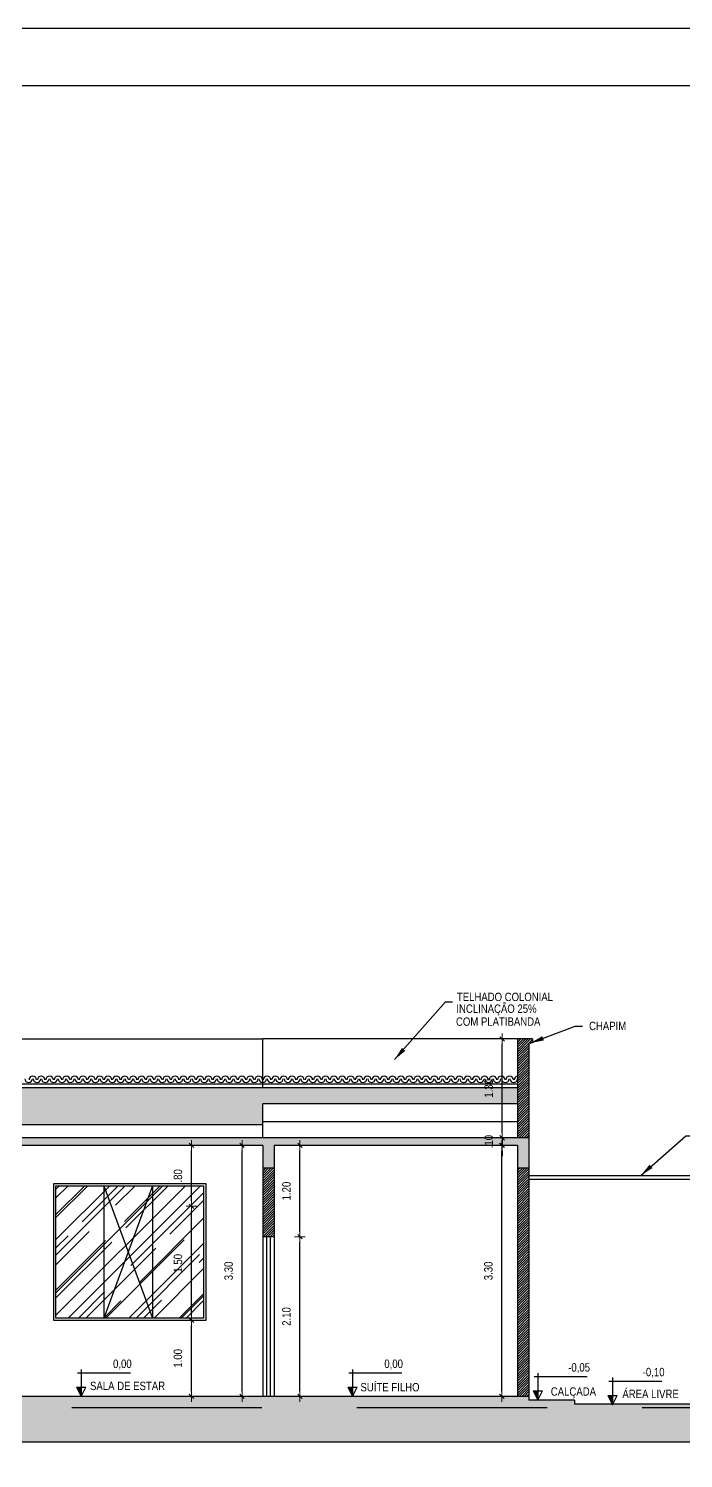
# Model space of a CAD drawing. Header units: millimetres. Extents: x -677 to -23, y -135 to 1112.
# Drawn here: x -194.64 to -186.03, y 864.33 to 883.13 of the extents above; entities that cross this region are included whole.
import ezdxf
from ezdxf.enums import TextEntityAlignment as Align

# ---------------------------------------------------------------- set-up
doc = ezdxf.new("R2010")
doc.units = ezdxf.units.MM
doc.header["$LTSCALE"] = 20
doc.header["$MEASUREMENT"] = 0
doc.header["$PDSIZE"] = -5
doc.linetypes.add('CONTINU', pattern=[0])
doc.linetypes.add('HIDDEN2', pattern=[0.1875, 0.125, -0.0625])
doc.layers.get('0').update_dxf_attribs({"linetype": 'CONTINUOUS'})
doc.layers.get('Defpoints').update_dxf_attribs({"linetype": 'CONTINUOUS'})
for name, color, linetype in [('COTA', 7, 'CONTINUOUS'), ('COTAS', 7, 'CONTINUOUS'), ('E-hatch', 8, 'CONTINUOUS'), ('E-txt-g', 3, 'CONTINUOUS'), ('ESQUADRIA', 3, 'CONTINUOUS')]:
    doc.layers.add(name, color=color, linetype=linetype)
for name, color, linetype, lineweight in [('E-Cta-W', 7, 'CONTINUOUS', 20), ('E-Pen-C', 4, 'CONTINUOUS', 15), ('E-Pen-G', 3, 'CONTINUOUS', 30), ('E-Txt-W', 7, 'CONTINUOUS', 20)]:
    doc.layers.add(name, color=color, linetype=linetype, lineweight=lineweight)
doc.styles.add('F2', font='swissc.ttf')
doc.styles.add('REG60', font='romans.shx', dxfattribs={"width": 0.8, "height": 0.15})
doc.styles.add('REG80', font='romans.shx', dxfattribs={"width": 0.8, "height": 0.2})
doc.dimstyles.new('DIMENSION-1', dxfattribs={"dimtxt": 0.11, "dimasz": 0.07, "dimexe": 1, "dimexo": 0, "dimgap": 0.12, "dimtad": 1, "dimzin": 7, "dimdsep": 46, "dimtxsty": 'F2', "dimblk1": 'TRACO', "dimblk2": 'TRACO', "dimsah": 1, "dimcen": 1, "dimse1": 1, "dimse2": 1, "dimclrd": 256, "dimclre": 256, "dimclrt": 6, "dimadec": 0, "dimazin": 0, "dimtfac": 1, "dimtix": 1, "dimtmove": 2, "dimatfit": 3, "dimldrblk": 'TRACO', "dimfxl": 1, "dimtolj": 1, "dimtzin": 0, "dimarcsym": 0})
doc.dimstyles.get("Standard").update_dxf_attribs({"dimtxt": 0.18, "dimasz": 0.18, "dimexe": 0.18, "dimexo": 0.0625, "dimgap": 0.09, "dimtad": 0, "dimtih": 1, "dimtoh": 1, "dimdec": 4, "dimzin": 0, "dimdsep": 46, "dimtxsty": 'Standard', "dimcen": 0.09, "dimadec": 0, "dimazin": 0, "dimtfac": 1, "dimtdec": 4, "dimtofl": 0, "dimtmove": 0, "dimatfit": 3, "dimfxl": 1, "dimtolj": 1, "dimtzin": 0, "dimarcsym": 0})

# ---------------------------------------------------------------- blocks, each defined once
blk = doc.blocks.new('TXT-AMB75')
at = {"layer": 'E-txt-g', "style": 'REG80', "width": 0.8, "flags": 8}
blk.add_attdef('TXT', text='', height=0.2, dxfattribs=at).set_placement((0.005, 0.296), align=Align.CENTER)
at = {"layer": 'E-Txt-W', "style": 'REG60', "width": 0.8, "flags": 8}
blk.add_attdef('TXT', text='', height=0.15, dxfattribs=at).set_placement((0.005, 0.027), align=Align.CENTER)
blk = doc.blocks.new('TRACO')
at = {"layer": 'E-Pen-C'}
for p, q in [((-1, 0), (1, 0)), ((0, 1), (0, -1))]:
    blk.add_line(p, q, dxfattribs=at)
at = {"layer": 'E-Pen-G'}
blk.add_line((-0.42, -0.42), (0.42, 0.42), dxfattribs=at)
blk = doc.blocks.new('*D1069')
at = {"color": 4, "lineweight": -2}
blk.add_line((-201.809, 865.064), (-201.809, 870.874), dxfattribs=at)
at = {"layer": 'Defpoints', "color": 0, "linetype": 'Continuous'}
for p in [(-201.809, 870.944), (-200.465, 870.944), (-183.72, 864.994)]:
    blk.add_point(p, dxfattribs=at)
at = {"color": 4, "linetype": 'Continuous', "lineweight": -2, "xscale": 0.07, "yscale": 0.07, "zscale": 0.07}
for p, rotation in [((-201.809, 870.944), 90), ((-201.809, 864.994), 270)]:
    blk.add_blockref('TRACO', p, dxfattribs=dict(at, rotation=rotation))
at = {"color": 4, "linetype": 'Continuous', "insert": (-201.986, 867.969), "char_height": 0.11, "attachment_point": 5, "rotation": 90, "style": 'F2'}
blk.add_mtext('\\A1;5.95', dxfattribs=at)
blk = doc.blocks.new('*D1088')
at = {"color": 4, "lineweight": -2}
blk.add_line((-188.415, 865.214), (-188.415, 868.374), dxfattribs=at)
at = {"layer": 'Defpoints', "color": 0, "linetype": 'Continuous'}
for p in [(-188.415, 868.444), (-188.21, 868.444), (-188.21, 865.144)]:
    blk.add_point(p, dxfattribs=at)
at = {"color": 4, "linetype": 'Continuous', "lineweight": -2, "xscale": 0.07, "yscale": 0.07, "zscale": 0.07}
for p, rotation in [((-188.415, 868.444), 90), ((-188.415, 865.144), 270)]:
    blk.add_blockref('TRACO', p, dxfattribs=dict(at, rotation=rotation))
at = {"color": 4, "linetype": 'Continuous', "insert": (-188.592, 866.794), "char_height": 0.11, "attachment_point": 5, "rotation": 90, "style": 'F2'}
blk.add_mtext('\\A1;3.30', dxfattribs=at)
blk = doc.blocks.new('*D1113')
at = {"color": 4, "lineweight": -2}
blk.add_line((-191.07, 865.214), (-191.07, 867.174), dxfattribs=at)
at = {"layer": 'Defpoints', "color": 0, "linetype": 'Continuous'}
for p in [(-191.41, 867.244), (-191.07, 867.244), (-191.41, 865.144)]:
    blk.add_point(p, dxfattribs=at)
at = {"color": 4, "linetype": 'Continuous', "lineweight": -2, "xscale": 0.07, "yscale": 0.07, "zscale": 0.07}
for p, rotation in [((-191.07, 867.244), 90), ((-191.07, 865.144), 270)]:
    blk.add_blockref('TRACO', p, dxfattribs=dict(at, rotation=rotation))
at = {"color": 4, "linetype": 'Continuous', "insert": (-191.247, 866.194), "char_height": 0.11, "attachment_point": 5, "rotation": 90, "style": 'F2'}
blk.add_mtext('\\A1;2.10', dxfattribs=at)
blk = doc.blocks.new('*D1114')
at = {"color": 4, "lineweight": -2}
blk.add_line((-191.07, 867.314), (-191.07, 868.374), dxfattribs=at)
at = {"layer": 'Defpoints', "color": 0, "linetype": 'Continuous'}
for p in [(-191.41, 868.444), (-191.07, 868.444), (-191.41, 867.244)]:
    blk.add_point(p, dxfattribs=at)
at = {"color": 4, "linetype": 'Continuous', "lineweight": -2, "xscale": 0.07, "yscale": 0.07, "zscale": 0.07}
for p, rotation in [((-191.07, 868.444), 90), ((-191.07, 867.244), 270)]:
    blk.add_blockref('TRACO', p, dxfattribs=dict(at, rotation=rotation))
at = {"color": 4, "linetype": 'Continuous', "insert": (-191.247, 867.844), "char_height": 0.11, "attachment_point": 5, "rotation": 90, "style": 'F2'}
blk.add_mtext('\\A1;1.20', dxfattribs=at)
blk = doc.blocks.new('*D1125')
at = {"color": 4, "lineweight": -2}
blk.add_line((-192.497, 865.214), (-192.497, 866.074), dxfattribs=at)
at = {"layer": 'Defpoints', "color": 0, "linetype": 'Continuous'}
for p in [(-192.497, 866.144), (-192.369, 866.144), (-192.369, 865.144)]:
    blk.add_point(p, dxfattribs=at)
at = {"color": 4, "linetype": 'Continuous', "lineweight": -2, "xscale": 0.07, "yscale": 0.07, "zscale": 0.07}
for p, rotation in [((-192.497, 866.144), 90), ((-192.497, 865.144), 270)]:
    blk.add_blockref('TRACO', p, dxfattribs=dict(at, rotation=rotation))
at = {"color": 4, "linetype": 'Continuous', "insert": (-192.674, 865.644), "char_height": 0.11, "attachment_point": 5, "rotation": 90, "style": 'F2'}
blk.add_mtext('\\A1;1.00', dxfattribs=at)
blk = doc.blocks.new('*D1126')
at = {"color": 4, "lineweight": -2}
blk.add_line((-192.497, 866.214), (-192.497, 867.574), dxfattribs=at)
at = {"layer": 'Defpoints', "color": 0, "linetype": 'Continuous'}
for p in [(-192.497, 867.644), (-192.308, 867.644), (-192.369, 866.144)]:
    blk.add_point(p, dxfattribs=at)
at = {"color": 4, "linetype": 'Continuous', "lineweight": -2, "xscale": 0.07, "yscale": 0.07, "zscale": 0.07}
for p, rotation in [((-192.497, 867.644), 90), ((-192.497, 866.144), 270)]:
    blk.add_blockref('TRACO', p, dxfattribs=dict(at, rotation=rotation))
at = {"color": 4, "linetype": 'Continuous', "insert": (-192.674, 866.894), "char_height": 0.11, "attachment_point": 5, "rotation": 90, "style": 'F2'}
blk.add_mtext('\\A1;1.50', dxfattribs=at)
blk = doc.blocks.new('*D1127')
at = {"color": 4, "lineweight": -2}
blk.add_line((-192.497, 867.714), (-192.497, 868.374), dxfattribs=at)
at = {"layer": 'Defpoints', "color": 0, "linetype": 'Continuous'}
for p in [(-192.497, 868.444), (-192.27, 868.444), (-192.308, 867.644)]:
    blk.add_point(p, dxfattribs=at)
at = {"color": 4, "linetype": 'Continuous', "lineweight": -2, "xscale": 0.07, "yscale": 0.07, "zscale": 0.07}
for p, rotation in [((-192.497, 868.444), 90), ((-192.497, 867.644), 270)]:
    blk.add_blockref('TRACO', p, dxfattribs=dict(at, rotation=rotation))
at = {"color": 4, "linetype": 'Continuous', "insert": (-192.674, 868.044), "char_height": 0.11, "attachment_point": 5, "rotation": 90, "style": 'F2'}
blk.add_mtext('\\A1;.80', dxfattribs=at)
blk = doc.blocks.new('*D1128')
at = {"color": 4, "lineweight": -2}
blk.add_line((-191.832, 865.214), (-191.832, 868.374), dxfattribs=at)
at = {"layer": 'Defpoints', "color": 0, "linetype": 'Continuous'}
for p in [(-191.832, 868.444), (-191.56, 868.444), (-191.56, 865.144)]:
    blk.add_point(p, dxfattribs=at)
at = {"color": 4, "linetype": 'Continuous', "lineweight": -2, "xscale": 0.07, "yscale": 0.07, "zscale": 0.07}
for p, rotation in [((-191.832, 868.444), 90), ((-191.832, 865.144), 270)]:
    blk.add_blockref('TRACO', p, dxfattribs=dict(at, rotation=rotation))
at = {"color": 4, "linetype": 'Continuous', "insert": (-192.008, 866.794), "char_height": 0.11, "attachment_point": 5, "rotation": 90, "style": 'F2'}
blk.add_mtext('\\A1;3.30', dxfattribs=at)
blk = doc.blocks.new('*D1129')
at = {"color": 4, "lineweight": -2}
blk.add_line((-188.411, 868.614), (-188.411, 869.774), dxfattribs=at)
at = {"layer": 'Defpoints', "color": 0, "linetype": 'Continuous'}
for p in [(-188.411, 869.844), (-188.21, 869.844), (-188.21, 868.544)]:
    blk.add_point(p, dxfattribs=at)
at = {"color": 4, "linetype": 'Continuous', "lineweight": -2, "xscale": 0.07, "yscale": 0.07, "zscale": 0.07}
for p, rotation in [((-188.411, 869.844), 90), ((-188.411, 868.544), 270)]:
    blk.add_blockref('TRACO', p, dxfattribs=dict(at, rotation=rotation))
at = {"color": 4, "linetype": 'Continuous', "insert": (-188.587, 869.194), "char_height": 0.11, "attachment_point": 5, "rotation": 90, "style": 'F2'}
blk.add_mtext('\\A1;1.30', dxfattribs=at)
blk = doc.blocks.new('*D1130')
at = {"color": 4, "lineweight": -2}
for p, q in [((-188.411, 868.614), (-188.411, 868.684)), ((-188.411, 868.544), (-188.411, 868.444)), ((-188.411, 868.374), (-188.411, 868.304))]:
    blk.add_line(p, q, dxfattribs=at)
at = {"layer": 'Defpoints', "color": 0, "linetype": 'Continuous'}
for p in [(-188.21, 868.544), (-188.411, 868.444), (-188.21, 868.444)]:
    blk.add_point(p, dxfattribs=at)
at = {"color": 4, "linetype": 'Continuous', "lineweight": -2, "xscale": 0.07, "yscale": 0.07, "zscale": 0.07}
for p, rotation in [((-188.411, 868.544), 270), ((-188.411, 868.444), 90)]:
    blk.add_blockref('TRACO', p, dxfattribs=dict(at, rotation=rotation))
at = {"color": 4, "linetype": 'Continuous', "insert": (-188.587, 868.494), "char_height": 0.11, "attachment_point": 5, "rotation": 90, "style": 'F2'}
blk.add_mtext('\\A1;.10', dxfattribs=at)

msp = doc.modelspace()

# ---------------------------------------------------------------- hatches: boundary and pattern name
at = {"linetype": 'Continuous'}
h = msp.add_hatch(dxfattribs=at)
h.set_pattern_fill('TROOF1', color=8, scale=0.15, angle=180, style=0, pattern_type=2)
h.set_pattern_definition([(180, (-84.41893, 307.66377), (-0.15, -0.15), [0.048, -0.102]), (305.2176, (-84.5629314, 307.648775), (-1.05000017453, 1.49999987498), [0.03121305, -3.0900849]), (340.71, (-84.5449314, 307.623275), (-2.550000777635, 0.8999979741), [0.0317844, -3.1466586]), (19.29, (-84.5149314, 307.612775), (2.550000777635, 0.8999979741), [0.0317844, -3.1466586]), (54.7824, (-84.4849314, 307.623275), (1.05000017453, 1.49999987498), [0.03121305, -3.0900849]), (90, (-84.46693, 307.64877), (-0.15, 0.15), [0.015, -0.135]), (270, (-84.56293, 307.66377), (0.15, -0.15), [0.015, -0.135]), (180, (-84.41893, 307.65777), (-0.15, -0.15), [0.042, -0.108]), (306.3844, (-84.5689314, 307.645775), (-1.650001937525, 2.24999858293), [0.0354012, -3.50472585]), (342.3499, (-84.5479314, 307.617275), (2.850000422915, -0.899998778574), [0.0346302, -3.42838875]), (17.6501, (-84.5149314, 307.606775), (-2.850000422915, -0.899998778574), [0.0346302, -3.42838875]), (53.6156, (-84.4819314, 307.617275), (1.650001937525, 2.24999858293), [0.0354012, -3.50472585]), (90, (-84.46093, 307.64577), (-0.15, 0.15), [0.012, -0.138]), (270, (-84.56893, 307.65777), (0.15, -0.15), [0.012, -0.138]), (180, (-84.56293, 307.65777), (-0.15, -0.15), [0.006, -0.144]), (267.3974, (-84.4609314, 307.645775), (0.1500021288, 3.14999989794), [0.13213635, -3.17127105]), (272.6026, (-84.5689314, 307.645775), (0.1500021288, -3.14999989794), [0.13213635, -3.17127105]), (180, (-84.56293, 307.66377), (-0.15, -0.15), [0.006, -0.144])])
h.paths.add_polyline_path([(-191.56, 868.99), (-188.21, 868.99), (-188.21, 869.2), (-205.419, 869.2), (-205.419, 868.99), (-198.417, 868.99), (-198.417, 868.713), (-191.56, 868.713)])
at = {"layer": 'COTA', "linetype": 'Continuous'}
h = msp.add_hatch(dxfattribs=at)
h.set_pattern_fill('AR-RROOF', color=8, scale=0.35, angle=45, style=0)
h.set_pattern_definition([(45, (-137.35445, 138.40094), (0.29698485, 0.7919596), [5.25, -0.7, 1.75, -0.35]), (45, (-137.14904, 138.85384), (-0.57664558, 0.08167083), [1.05, -0.1155, 2.1, -0.2625]), (45, (-137.44108, 138.73505), (1.1211178, 1.45275088), [2.8, -0.49, 1.4, -0.35])])
h.paths.add_polyline_path([(-194.278, 867.914), (-192.338, 867.914), (-192.338, 866.174), (-194.278, 866.174)])
at = {"layer": 'COTAS', "linetype": 'CONTINU'}
h = msp.add_hatch(dxfattribs=at)
h.set_pattern_fill('ANSI38', color=8, scale=0.25, style=0)
h.set_pattern_definition([(45, (-137.354455, 138.400943), (-0.0220970869, 0.0220970869), []), (135, (-137.354455, 138.400943), (-0.0662912607, 0.0220970869), [0.078125, -0.046875])])
h.paths.add_polyline_path([(-205.569, 865.144), (-205.569, 865.094), (-206.169, 865.094), (-206.169, 865.044), (-207.157, 865.044), (-207.162, 865.035), (-207.166, 865.044), (-209.795, 865.044), (-209.795, 864.544), (-180.157, 864.544), (-180.157, 864.896, 0.012456), (-181.22, 864.844), (-181.22, 864.994), (-184.07, 864.994), (-184.07, 865.044), (-186.956, 865.044), (-186.96, 865.035), (-186.965, 865.044), (-187.46, 865.044), (-187.46, 865.094), (-188.06, 865.094), (-188.06, 865.144)])
at = {"layer": 'E-hatch'}
h = msp.add_hatch(dxfattribs=at)
h.set_pattern_fill('ANSI31', color=256, scale=0.18, style=0)
h.set_pattern_definition([(45, (-84.418931, 307.663775), (-0.0159099026, 0.0159099026), [])])
h.paths.add_polyline_path([(-208.57, 867.994), (-208.52, 867.994), (-208.52, 868.044), (-208.72, 868.044), (-208.72, 865.044), (-208.57, 865.044)])
h.paths.add_polyline_path([(-205.419, 869.844), (-205.619, 869.844), (-205.619, 869.794), (-205.569, 869.794), (-205.569, 868.544), (-205.419, 868.544)])
h.paths.add_polyline_path([(-205.419, 868.144), (-205.569, 868.144), (-205.569, 867.244), (-205.419, 867.244)])
h.paths.add_polyline_path([(-205.419, 866.144), (-205.569, 866.144), (-205.569, 865.144), (-205.419, 865.144)])
h.paths.add_polyline_path([(-202.169, 868.144), (-202.319, 868.144), (-202.319, 865.144), (-202.169, 865.144)])
h.paths.add_polyline_path([(-198.417, 868.144), (-198.567, 868.144), (-198.567, 865.144), (-198.417, 865.144)])
h.paths.add_polyline_path([(-191.41, 868.144), (-191.56, 868.144), (-191.56, 867.244), (-191.41, 867.244)])
h.paths.add_polyline_path([(-188.06, 869.794), (-188.01, 869.794), (-188.01, 869.844), (-188.21, 869.844), (-188.21, 868.544), (-188.06, 868.544)])
h.paths.add_polyline_path([(-188.06, 868.144), (-188.21, 868.144), (-188.21, 865.144), (-188.06, 865.144)])
h = msp.add_hatch(dxfattribs=at)
h.set_pattern_fill('CONC', color=8, scale=0.12, style=0, pattern_type=2)
h.set_pattern_definition([(0, (0.114, 0.0768), (0, 0.12), [0, -0.12]), (0, (0.1152, 0.0348), (0, 0.12), [0, -0.12]), (0, (0.1188, 0.0996), (0, 0.12), [0, -0.12]), (338.1986, (0.0564, 0.0624), (0.36000003276, -0.11999998926), [0.01292436, -0.63329544]), (216.8699, (0.0684, 0.0576), (0.35999999014, 0.2400000148), [0.006, -0.594]), (130.6013, (0.0636, 0.054), (0.60000005055, -0.71999988218), [0.0110634, -1.09528188]), (206.5651, (0.024, 0.0396), (-0.119999899, -0.120000157), [0.00268332, -0.26564484]), (326.3099, (0.0216, 0.0384), (0.2399999469, -0.1200001601), [0.00432672, -0.42833952]), (108.4349, (0.0252, 0.036), (-0.1199998084, 0.2400000522), [0.00379476, -0.3756786]), (225, (0.1008, 0.0276), (-1e-17, -0.120000037), [0.00509112, -0.16461444]), (0, (0.0972, 0.024), (0.12, 0.12), [0.0072, -0.1128]), (135, (0.1044, 0.024), (-0.120000037, 0), [0.00509112, -0.16461444]), (251.5651, (0.0864, 0.1044), (0.1199998084, 0.2400000522), [0.00379476, -0.3756786]), (0, (0.0852, 0.1008), (0.12, 0.12), [0.006, -0.114]), (143.1301, (0.0912, 0.1008), (-0.35999999014, 0.2400000148), [0.006, -0.594]), (213.6901, (0.0228, 0.1056), (0.2399999469, 0.1200001601), [0.00432672, -0.42833952]), (341.5651, (0.0192, 0.1032), (-0.2400000522, 0.1199998084), [0.00758952, -0.37188384]), (126.8699, (0.0264, 0.1008), (0.2400000148, -0.35999999014), [0.006, -0.594]), (0, (0.0576, 0.1008), (0, 0.12), [0, -0.12]), (0, (0.0252, 0.0696), (0, 0.12), [0, -0.12]), (0, (0.0588, 0.0252), (0, 0.12), [0, -0.12]), (0, (0.0912, 0.0624), (0, 0.12), [0, -0.12]), (0, (0.0564, 0.0828), (0, 0.12), [0, -0.12]), (0, (0.03, 0.0864), (0, 0.12), [0, -0.12]), (0, (0.0408, 0.0792), (0, 0.12), [0, -0.12]), (0, (0.036, 0.0504), (0, 0.12), [0, -0.12]), (0, (0.0072, 0.0552), (0, 0.12), [0, -0.12]), (0, (0.0084, 0.0828), (0, 0.12), [0, -0.12]), (0, (0.0048, 0.1092), (0, 0.12), [0, -0.12]), (0, (0.042, 0.114), (0, 0.12), [0, -0.12]), (0, (0.0684, 0.1188), (0, 0.12), [0, -0.12]), (0, (0.1104, 0.114), (0, 0.12), [0, -0.12]), (0, (0.0816, 0.0768), (0, 0.12), [0, -0.12]), (0, (0.0696, 0.0984), (0, 0.12), [0, -0.12]), (0, (0.0792, 0.0408), (0, 0.12), [0, -0.12]), (0, (0.0432, 0.0348), (0, 0.12), [0, -0.12]), (0, (0.0792, 0.0084), (0, 0.12), [0, -0.12]), (0, (0.0396, 0.0156), (0, 0.12), [0, -0.12]), (0, (0.0012, 0.012), (0, 0.12), [0, -0.12]), (0, (0.0156, 0.006), (0, 0.12), [0, -0.12]), (0, (0.0168, 0.0228), (0, 0.12), [0, -0.12]), (0, (0.0972, 0.0036), (0, 0.12), [0, -0.12]), (0, (0.1116, 0.0528), (0, 0.12), [0, -0.12]), (0, (0.1056, 0.0888), (0, 0.12), [0, -0.12]), (0, (0.0504, 0.0024), (0, 0.12), [0, -0.12])])
h.paths.add_polyline_path([(-188.06, 868.544), (-191.56, 868.544), (-205.569, 868.544), (-205.569, 868.144), (-205.419, 868.144), (-205.419, 868.444), (-202.319, 868.444), (-202.319, 868.144), (-202.169, 868.144), (-202.169, 868.444), (-198.567, 868.444), (-198.567, 868.144), (-198.417, 868.144), (-198.417, 868.444), (-195.21, 868.444), (-195.21, 868.144), (-195.06, 868.144), (-195.06, 868.444), (-191.56, 868.444), (-191.56, 868.144), (-191.41, 868.144), (-191.41, 868.444), (-188.21, 868.444), (-188.21, 868.144), (-188.06, 868.144)])
h.paths.add_polyline_path([(-202.591, 868.373), (-202.591, 868.61), (-202.822, 868.61), (-202.822, 868.373)], flags=9)
h.paths.add_polyline_path([(-198.787, 868.373), (-198.787, 868.61), (-199.018, 868.61), (-199.018, 868.373)], flags=9)
h.paths.add_polyline_path([(-195.422, 868.373), (-195.422, 868.61), (-195.653, 868.61), (-195.653, 868.373)], flags=9)

# ---------------------------------------------------------------- linework, layer by layer
at = {"color": 6, "linetype": 'Continuous'}
msp.add_line((-198.417, 869.844), (-191.56, 869.844), dxfattribs=at)
at = {"color": 2, "linetype": 'Continuous'}
for p, q in [((-188.21, 869.844), (-191.56, 869.844)), ((-191.56, 869.2), (-191.56, 869.844)), ((-188.21, 869.249), (-205.419, 869.249)), ((-188.21, 869.2), (-205.419, 869.2)), ((-188.21, 868.99), (-191.56, 868.99)), ((-191.56, 868.544), (-191.56, 868.99)), ((-188.21, 868.753), (-191.56, 868.753))]:
    msp.add_line(p, q, dxfattribs=at)
at = {"color": 5, "linetype": 'Continuous'}
for p, q in [((-188.21, 869.844), (-188.21, 868.544)), ((-188.01, 869.844), (-188.21, 869.844)), ((-188.01, 869.844), (-188.01, 869.794)), ((-188.06, 869.794), (-188.06, 865.144)), ((-188.01, 869.794), (-188.06, 869.794)), ((-191.56, 868.544), (-205.569, 868.544)), ((-188.06, 868.544), (-191.56, 868.544)), ((-191.56, 868.444), (-195.06, 868.444)), ((-191.56, 868.444), (-191.56, 867.244)), ((-191.41, 868.444), (-191.41, 867.244)), ((-188.21, 868.444), (-191.41, 868.444)), ((-188.21, 868.444), (-188.21, 865.144)), ((-191.41, 868.144), (-191.56, 868.144)), ((-188.06, 868.144), (-188.21, 868.144)), ((-191.41, 867.244), (-191.56, 867.244))]:
    msp.add_line(p, q, dxfattribs=at)
at = {"color": 7, "linetype": 'Continuous'}
for p, q in [((-191.56, 868.713), (-198.417, 868.713)), ((-191.51, 867.244), (-191.51, 865.144)), ((-191.46, 867.244), (-191.46, 865.144))]:
    msp.add_line(p, q, dxfattribs=at)
at = {"color": 8, "linetype": 'Continuous'}
for p, q in [((-184.22, 868.044), (-188.06, 868.044)), ((-184.22, 867.994), (-188.06, 867.994)), ((-193.647, 867.914), (-193.647, 866.174)), ((-193.01, 867.914), (-193.01, 866.174)), ((-191.56, 867.244), (-191.56, 865.144)), ((-191.41, 867.244), (-191.41, 865.144))]:
    msp.add_line(p, q, dxfattribs=at)
at = {"color": 8, "linetype": 'HIDDEN2'}
for p, q in [((-193.01, 867.914), (-193.647, 866.174)), ((-193.647, 867.914), (-193.01, 866.174)), ((-184.07, 864.994), (-209.795, 864.994))]:
    msp.add_line(p, q, dxfattribs=at)
for p, q in [((-193.996, 865.453), (-193.297, 865.453)), ((-193.947, 865.499), (-193.947, 865.144)), ((-190.428, 865.453), (-189.729, 865.453)), ((-190.379, 865.499), (-190.379, 865.144)), ((-187.99, 865.405), (-187.291, 865.405)), ((-187.941, 865.451), (-187.941, 865.096)), ((-187.01, 865.344), (-186.311, 865.344)), ((-186.96, 865.391), (-186.96, 865.035)), ((-194.008, 865.266), (-193.947, 865.144)), ((-194.008, 865.266), (-193.886, 865.266)), ((-193.947, 865.144), (-193.886, 865.266)), ((-190.44, 865.266), (-190.379, 865.144)), ((-190.44, 865.266), (-190.318, 865.266)), ((-190.379, 865.144), (-190.318, 865.266)), ((-188.002, 865.218), (-187.941, 865.096)), ((-188.002, 865.218), (-187.88, 865.218)), ((-187.941, 865.096), (-187.88, 865.218)), ((-187.021, 865.157), (-186.96, 865.035)), ((-187.021, 865.157), (-186.899, 865.157)), ((-186.96, 865.035), (-186.899, 865.157))]:
    msp.add_line(p, q)
at = {"color": 1, "linetype": 'Continuous'}
for p, q in [((-188.06, 865.144), (-205.569, 865.144)), ((-188.06, 865.144), (-188.06, 865.094)), ((-187.46, 865.094), (-188.06, 865.094)), ((-187.46, 865.094), (-187.46, 865.044)), ((-184.07, 865.044), (-187.46, 865.044))]:
    msp.add_line(p, q, dxfattribs=at)
at = {"color": 2}
msp.add_lwpolyline([(-227.971, 838.578), (-164.891, 838.578), (-164.891, 883.128), (-227.971, 883.128)], close=True, dxfattribs=at)
at = {"color": 5, "linetype": 'Continuous'}
msp.add_lwpolyline([(-226.096, 882.378), (-165.641, 882.378), (-165.641, 839.328), (-226.096, 839.328)], close=True, dxfattribs=at)
at = {"color": 8, "linetype": 'Continuous'}
for points in [[(-194.308, 867.944), (-192.308, 867.944), (-192.308, 866.144), (-194.308, 866.144)], [(-194.278, 867.914), (-192.338, 867.914), (-192.338, 866.174), (-194.278, 866.174)]]:
    msp.add_lwpolyline(points, close=True, dxfattribs=at)
for points in [[(-194.008, 865.266), (-193.947, 865.266), (-193.947, 865.144)], [(-190.44, 865.266), (-190.379, 865.266), (-190.379, 865.144)], [(-188.002, 865.218), (-187.941, 865.218), (-187.941, 865.096)], [(-187.021, 865.157), (-186.96, 865.157), (-186.96, 865.035)]]:
    msp.add_solid(points)
at = {"layer": 'COTAS', "color": 8, "linetype": 'CONTINU'}
msp.add_line((-180.161, 864.544), (-209.795, 864.544), dxfattribs=at)
at = {"layer": 'ESQUADRIA', "color": 7}
for centre, start, end in [((-194.639, 869.321), 180, 0), ((-194.583, 869.306), 0, 180), ((-194.529, 869.321), 180, 0), ((-194.473, 869.306), 0, 180), ((-194.419, 869.321), 180, 0), ((-194.363, 869.306), 0, 180), ((-194.309, 869.321), 180, 0), ((-194.253, 869.306), 0, 180), ((-194.199, 869.321), 180, 0), ((-194.199, 869.321), 270, 0), ((-194.143, 869.306), 0, 180), ((-194.143, 869.306), 0, 180), ((-194.089, 869.321), 180, 0), ((-194.033, 869.306), 0, 180), ((-193.979, 869.321), 180, 0), ((-193.923, 869.306), 0, 180), ((-193.869, 869.321), 180, 0), ((-193.813, 869.306), 0, 180), ((-193.759, 869.321), 180, 0), ((-193.703, 869.306), 0, 180), ((-193.649, 869.321), 180, 0), ((-193.593, 869.306), 0, 180), ((-193.539, 869.321), 180, 0), ((-193.483, 869.306), 0, 180), ((-193.429, 869.321), 180, 0), ((-193.373, 869.306), 0, 180), ((-193.319, 869.321), 180, 0), ((-193.263, 869.306), 0, 180), ((-193.209, 869.321), 180, 0), ((-193.153, 869.306), 0, 180), ((-193.099, 869.321), 180, 0), ((-193.099, 869.321), 180, 0), ((-193.043, 869.306), 0, 180), ((-193.043, 869.306), 0, 180), ((-192.989, 869.321), 180, 0), ((-192.989, 869.321), 180, 0), ((-192.933, 869.306), 0, 180), ((-192.933, 869.306), 0, 180), ((-192.879, 869.321), 180, 0), ((-192.879, 869.321), 180, 0), ((-192.823, 869.306), 0, 180), ((-192.823, 869.306), 0, 180), ((-192.769, 869.321), 180, 0), ((-192.713, 869.306), 0, 180), ((-192.659, 869.321), 180, 0), ((-192.603, 869.306), 0, 180), ((-192.549, 869.321), 180, 0), ((-192.493, 869.306), 0, 180), ((-192.439, 869.321), 180, 0), ((-192.383, 869.306), 0, 180), ((-192.329, 869.321), 180, 0), ((-192.329, 869.321), 180, 0), ((-192.273, 869.306), 0, 180), ((-192.273, 869.306), 0, 180), ((-192.219, 869.321), 180, 0), ((-192.163, 869.306), 0, 180), ((-192.109, 869.321), 180, 0), ((-192.053, 869.306), 0, 180), ((-191.999, 869.321), 180, 0), ((-191.943, 869.306), 0, 180), ((-191.889, 869.321), 180, 0), ((-191.833, 869.306), 0, 180), ((-191.779, 869.321), 180, 0), ((-191.723, 869.306), 0, 180), ((-191.669, 869.321), 180, 0), ((-191.669, 869.321), 270, 0), ((-191.613, 869.306), 0, 180), ((-191.613, 869.306), 0, 180), ((-191.559, 869.321), 180, 0), ((-191.503, 869.306), 0, 180), ((-191.449, 869.321), 180, 0), ((-191.393, 869.306), 0, 180), ((-191.339, 869.321), 180, 0), ((-191.283, 869.306), 0, 180), ((-191.229, 869.321), 180, 0), ((-191.173, 869.306), 0, 180), ((-191.119, 869.321), 180, 0), ((-191.063, 869.306), 0, 180), ((-191.009, 869.321), 180, 0), ((-190.953, 869.306), 0, 180), ((-190.899, 869.321), 180, 0), ((-190.843, 869.306), 0, 180), ((-190.789, 869.321), 180, 0), ((-190.733, 869.306), 0, 180), ((-190.679, 869.321), 180, 0), ((-190.623, 869.306), 0, 180), ((-190.569, 869.321), 180, 0), ((-190.569, 869.321), 180, 0), ((-190.513, 869.306), 0, 180), ((-190.513, 869.306), 0, 180), ((-190.459, 869.321), 180, 0), ((-190.459, 869.321), 180, 0), ((-190.403, 869.306), 0, 180), ((-190.403, 869.306), 0, 180), ((-190.349, 869.321), 180, 0), ((-190.349, 869.321), 180, 0), ((-190.293, 869.306), 0, 180), ((-190.293, 869.306), 0, 180), ((-190.239, 869.321), 180, 0), ((-190.183, 869.306), 0, 180), ((-190.129, 869.321), 180, 0), ((-190.073, 869.306), 0, 180), ((-190.019, 869.321), 180, 0), ((-189.963, 869.306), 0, 180), ((-189.909, 869.321), 180, 0), ((-189.853, 869.306), 0, 180), ((-189.799, 869.321), 180, 0), ((-189.799, 869.321), 180, 0), ((-189.743, 869.306), 0, 180), ((-189.743, 869.306), 0, 180), ((-189.689, 869.321), 180, 0), ((-189.633, 869.306), 0, 180), ((-189.579, 869.321), 180, 0), ((-189.523, 869.306), 0, 180), ((-189.469, 869.321), 180, 0), ((-189.413, 869.306), 0, 180), ((-189.359, 869.321), 180, 0), ((-189.303, 869.306), 0, 180), ((-189.249, 869.321), 180, 0), ((-189.193, 869.306), 0, 180), ((-189.139, 869.321), 180, 0), ((-189.139, 869.321), 270, 0), ((-189.083, 869.306), 0, 180), ((-189.083, 869.306), 0, 180), ((-189.029, 869.321), 180, 0), ((-188.973, 869.306), 0, 180), ((-188.919, 869.321), 180, 0), ((-188.863, 869.306), 0, 180), ((-188.809, 869.321), 180, 0), ((-188.753, 869.306), 0, 180), ((-188.699, 869.321), 180, 0), ((-188.643, 869.306), 0, 180), ((-188.589, 869.321), 180, 0), ((-188.533, 869.306), 0, 180), ((-188.479, 869.321), 180, 0), ((-188.423, 869.306), 0, 180), ((-188.369, 869.321), 180, 0), ((-188.313, 869.306), 0, 180), ((-188.259, 869.321), 180, 0), ((-188.203, 869.306), 97.4199, 180)]:
    msp.add_arc(centre, 0.05, start, end, dxfattribs=at)

# ---------------------------------------------------------------- block references
ref = msp.add_blockref('TXT-AMB75', (-193.409, 865.302), dxfattribs=dict(xscale=0.7290000000000001, yscale=0.7290000000000001, zscale=0.7290000000000001))
ref.add_attrib('TXT', '0,00', dxfattribs={"layer": 'E-txt-g', "color": 2, "height": 0.11, "style": 'F2'}).set_placement((-193.405, 865.518), align=Align.CENTER)
ref = msp.add_blockref('TXT-AMB75', (-189.842, 865.302), dxfattribs=dict(xscale=0.7290000000000001, yscale=0.7290000000000001, zscale=0.7290000000000001))
ref.add_attrib('TXT', '0,00', dxfattribs={"layer": 'E-txt-g', "color": 2, "height": 0.11, "style": 'F2'}).set_placement((-189.838, 865.518), align=Align.CENTER)
ref = msp.add_blockref('TXT-AMB75', (-187.403, 865.254), dxfattribs=dict(xscale=0.7290000000000001, yscale=0.7290000000000001, zscale=0.7290000000000001))
ref.add_attrib('TXT', '-0,05', dxfattribs={"layer": 'E-txt-g', "color": 2, "height": 0.11, "style": 'F2'}).set_placement((-187.399, 865.47), align=Align.CENTER)
ref = msp.add_blockref('TXT-AMB75', (-186.423, 865.193), dxfattribs=dict(xscale=0.7290000000000001, yscale=0.7290000000000001, zscale=0.7290000000000001))
ref.add_attrib('TXT', '-0,10', dxfattribs={"layer": 'E-txt-g', "color": 2, "height": 0.11, "style": 'F2'}).set_placement((-186.419, 865.409), align=Align.CENTER)
ref = msp.add_blockref('TXT-AMB75', (-193.341, 865.011), dxfattribs=dict(xscale=0.7290000000000001, yscale=0.7290000000000001, zscale=0.7290000000000001))
ref.add_attrib('TXT', 'SALA DE ESTAR', dxfattribs={"layer": 'E-txt-g', "color": 2, "height": 0.11, "style": 'F2'}).set_placement((-193.337, 865.227), align=Align.CENTER)
ref = msp.add_blockref('TXT-AMB75', (-189.89, 864.994), dxfattribs=dict(xscale=0.7290000000000001, yscale=0.7290000000000001, zscale=0.7290000000000001))
ref.add_attrib('TXT', 'SUÍTE FILHO', dxfattribs={"layer": 'E-txt-g', "color": 2, "height": 0.11, "style": 'F2'}).set_placement((-189.886, 865.21), align=Align.CENTER)
ref = msp.add_blockref('TXT-AMB75', (-187.478, 864.937), dxfattribs=dict(xscale=0.7290000000000001, yscale=0.7290000000000001, zscale=0.7290000000000001))
ref.add_attrib('TXT', 'CALÇADA', dxfattribs={"layer": 'E-txt-g', "color": 2, "height": 0.11, "style": 'F2'}).set_placement((-187.474, 865.153), align=Align.CENTER)
ref = msp.add_blockref('TXT-AMB75', (-186.463, 864.905), dxfattribs=dict(xscale=0.7290000000000001, yscale=0.7290000000000001, zscale=0.7290000000000001))
ref.add_attrib('TXT', 'ÁREA LIVRE', dxfattribs={"layer": 'E-txt-g', "color": 2, "height": 0.11, "style": 'F2'}).set_placement((-186.459, 865.121), align=Align.CENTER)

# ---------------------------------------------------------------- texts
at = {"layer": 'E-Cta-W', "color": 4, "style": 'F2'}
for s, height, p in [('TELHADO COLONIAL', 0.10972, (-189.006, 870.342)), ('INCLINAÇÃO 25%%%', 0.10972, (-189.013, 870.187)), ('COM PLATIBANDA', 0.10972, (-189.018, 870.017)), ('CHAPIM', 0.1097, (-187.268, 869.96))]:
    msp.add_text(s, height=height, dxfattribs=at).set_placement(p)

# ---------------------------------------------------------------- dimensions: what is measured, and where the dimension line sits
at = {"color": 8, "linetype": 'Continuous'}
for base, p1, p2, picture, middle in [((-201.809, 870.944), (-183.72, 864.994), (-200.465, 870.944), '*D1069', (-201.986, 867.969)), ((-188.411, 869.844), (-188.21, 868.544), (-188.21, 869.844), '*D1129', (-188.587, 869.194)), ((-188.411, 868.444), (-188.21, 868.544), (-188.21, 868.444), '*D1130', (-188.587, 868.494)), ((-192.497, 868.444), (-192.308, 867.644), (-192.27, 868.444), '*D1127', (-192.674, 868.044)), ((-191.832, 868.444), (-191.56, 865.144), (-191.56, 868.444), '*D1128', (-192.008, 866.794)), ((-191.07, 868.444), (-191.41, 867.244), (-191.41, 868.444), '*D1114', (-191.247, 867.844)), ((-188.415, 868.444), (-188.21, 865.144), (-188.21, 868.444), '*D1088', (-188.592, 866.794)), ((-192.497, 867.644), (-192.369, 866.144), (-192.308, 867.644), '*D1126', (-192.674, 866.894)), ((-191.07, 867.244), (-191.41, 865.144), (-191.41, 867.244), '*D1113', (-191.247, 866.194)), ((-192.497, 866.144), (-192.369, 865.144), (-192.369, 866.144), '*D1125', (-192.674, 865.644))]:
    dim = msp.add_linear_dim(base=base, p1=p1, p2=p2, angle=90, dimstyle='DIMENSION-1', override={"dimclrd": 4, "dimclrt": 4, "dimadec": 8, "dimfxl": 0.5, "dimfxlon": 1}, dxfattribs=at)
    dim.commit()
    dim.dimension.update_dxf_attribs({"geometry": picture, "text_midpoint": middle})

# ---------------------------------------------------------------- leaders
at = {"layer": 'E-Cta-W', "color": 4}
for points in [[(-189.826, 869.572), (-189.156, 870.333), (-189.063, 870.331)], [(-188.041, 869.789), (-187.449, 870.013), (-187.356, 870.012)], [(-186.588, 868.049), (-185.996, 868.571), (-185.903, 868.569)]]:
    msp.add_leader(points, dimstyle='Standard', dxfattribs=at)

doc.saveas('drawing.dxf')
